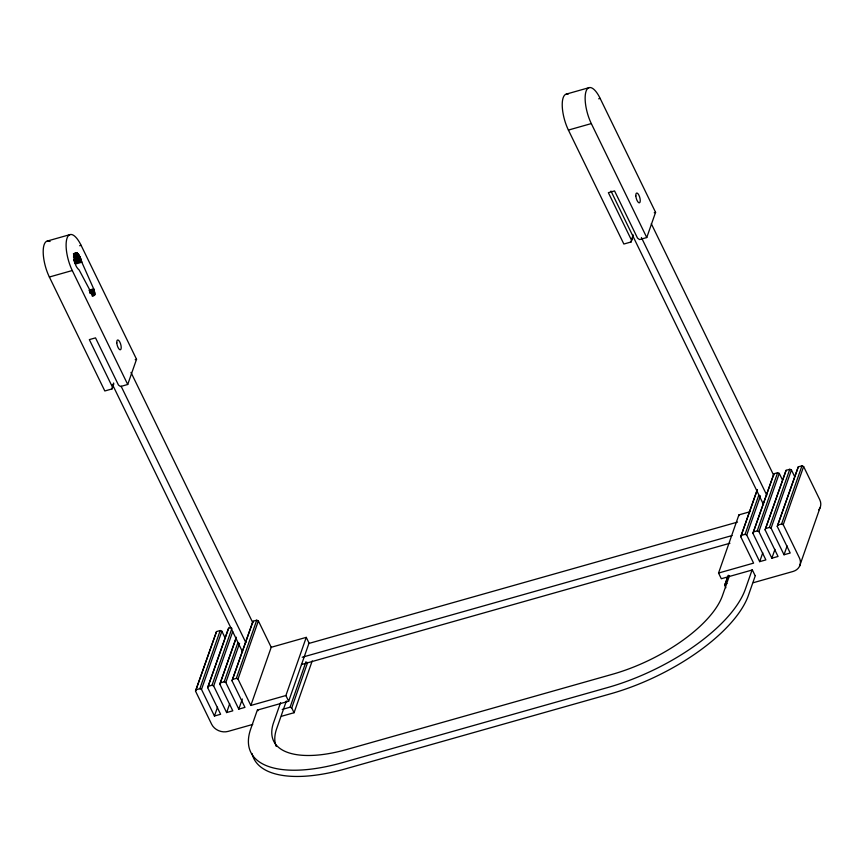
<?xml version="1.0" encoding="UTF-8"?>
<svg xmlns="http://www.w3.org/2000/svg" width="864" height="864" viewBox="0 0 864 864"><rect width="100%" height="100%" fill="white"/><g stroke="black" fill="none" stroke-linecap="round" stroke-linejoin="round"><path stroke-width="1.3" d="M94.781 293.998L93.895 289.354L81.821 262.202C75.632 241.196 70.124 262.44 79.121 269.924L91.908 293.954C92.826 298.264 97.481 292.702 92.491 294.646M50.09 241.52A24.257 8.597 74.2 0 0 43.2 250.96A24.257 8.597 74.2 0 0 49.367 277.02L104.814 390.971L112.028 388.93L113.605 383M568.123 94.165A24.257 8.597 74.2 0 0 562.226 105.03A24.257 8.597 74.2 0 0 568.404 130.075L623.851 244.026L631.066 241.985L633.085 234.792M112.028 388.93L113.789 383.886M127.721 384.48L136.544 359.284L81.097 245.333A24.257 8.597 74.2 0 0 67.057 238.151A24.257 8.597 74.2 0 0 72.274 270.529L127.721 384.48L120.506 386.532L118.465 385.031L95.526 337.867L89.338 339.617L112.288 386.78M252.752 724.421L228.139 731.387A12.733 10.627 19.3 0 1 211.637 724.248L195.512 691.103L216.518 631.573L220.212 630.526L221.864 631.238L224.824 637.319M195.512 691.103L216.518 631.573M196.15 689.742L199.843 688.694L220.212 630.526M231.001 627.469L228.69 628.128L228.042 629.489L207.673 687.658L220.622 714.269L214.445 716.018L201.496 689.407L221.864 631.238M207.673 687.658L228.69 628.128M208.321 686.297L212.015 685.249L231.941 628.344M236.228 637.427L219.845 684.212L232.794 710.824L226.616 712.573L213.667 685.962L232.708 631.584M219.845 684.212L236.434 637.33M220.482 682.852L224.186 681.804L237.913 642.6M271.21 647.287L306.256 637.362L285.887 695.531L250.841 705.456L271.21 647.287L258.368 620.903L256.727 620.19L253.022 621.238L232.016 680.767L244.966 707.378L238.788 709.128L225.828 682.517L239.566 643.313M214.445 716.018L217.544 707.173M232.016 680.767L253.022 621.238M232.654 679.406L236.358 678.359L256.727 620.19M250.841 705.456L238 679.072L258.368 620.903M226.616 712.573L229.716 703.728M238.788 709.128L242.33 699.019M257.418 709.841L250.7 729.022A127.289 53.6 -25.9 0 0 342.068 762.739L607.759 687.517A127.289 53.6 -25.9 0 0 745.438 588.956L752.155 569.776M280.552 702.702L273.607 722.542A101.833 42.876 -25.9 0 0 346.702 749.509L612.392 674.287A101.833 42.876 -25.9 0 0 722.531 595.447L729.486 575.608M286.362 700.996L276.642 728.773A101.833 42.876 -25.9 0 0 276.253 746.42M257.958 710.716L257.623 710.024L288.662 701.233L309.031 643.064L306.256 637.362M282.204 709.441L290.077 707.206L306.018 661.684M281.47 716.288L294.062 712.724L291.73 707.918L307.67 662.396M294.062 712.724L312.217 660.884M631.066 241.985L633.269 235.678M646.758 237.535L655.582 212.339L600.134 98.388A24.257 8.597 74.2 0 0 586.094 91.206A24.257 8.597 74.2 0 0 591.311 123.584L646.758 237.535L639.544 239.587L637.502 238.086L614.563 190.922L608.375 192.672L631.325 239.836M755.082 575.564L752.36 569.959L721.31 578.74L718.546 573.048L738.914 514.879L750.082 511.715M718.546 573.048L753.592 563.123L740.75 536.738L757.134 489.953M740.75 536.738L757.328 489.856M725.879 587.747L724.712 585.338L728.255 575.23M724.712 585.338L728.006 576.396M741.388 535.378L745.081 534.33L758.808 495.126M782.417 479.898L779.274 473.429L777.622 472.716L773.928 473.764L752.922 533.293L765.871 559.904L759.683 561.654L746.734 535.043L760.46 495.839M752.922 533.293L773.928 473.764M753.559 531.932L757.253 530.885L777.622 472.716M794.588 476.453L791.446 469.984L789.793 469.271L786.1 470.318L765.094 529.848L778.043 556.459L771.854 558.209L758.905 531.598L779.274 473.429M765.094 529.848L786.1 470.318M765.731 528.487L769.424 527.44L789.793 469.271M818.791 509.846A12.733 10.627 19.3 0 0 819.742 499.684L803.617 466.538L801.965 465.826L798.271 466.873L777.254 526.403L790.214 553.014L784.026 554.764L771.077 528.152L791.446 469.984M759.683 561.654L762.782 552.809M755.19 576.007L748.472 595.188A127.289 53.6 -25.9 0 1 610.783 693.749L345.092 768.971A127.289 53.6 -25.9 0 1 252.04 753.527M777.254 526.403L798.271 466.873M777.902 525.042L781.596 523.994L801.965 465.826M753.43 582.671L792.979 571.482A12.733 10.627 19.3 0 0 799.373 557.852L783.248 524.707L803.617 466.538M771.854 558.209L774.954 549.364M784.026 554.764L787.126 545.918M799.589 566.147L819.958 507.978M47.25 241.056L70.157 234.565M566.287 94.111L589.194 87.62M79.661 245.732L81.097 245.333M598.698 98.788L600.134 98.388M74.218 253.422L76.507 252.774M73.386 253.854L76.82 252.882M73.71 254.038L77.144 253.066M74.034 254.275L77.479 253.303M74.38 254.567L77.814 253.595M73.57 255.247L78.149 253.951M73.915 255.668L78.494 254.362M74.25 256.122L78.829 254.826M73.44 256.964L79.164 255.344M73.775 257.515L79.499 255.895M74.088 258.12L79.812 256.5M74.401 258.757L80.125 257.137M73.548 259.74L80.428 257.796M73.84 260.442L80.708 258.498M74.099 261.155L80.968 259.211M74.347 261.889L81.216 259.945M74.574 262.634L81.443 260.69M74.768 263.39L81.648 261.446M76.097 263.822L81.821 262.202M49.367 277.02L72.274 270.529M568.404 130.075L591.311 123.584M89.111 290.164L93.69 288.868M89.316 290.65L93.895 289.354M89.51 291.168L94.09 289.872M89.683 291.708L94.262 290.412M89.834 292.248L94.414 290.952M89.953 292.788L94.543 291.492M90.061 293.328L94.64 292.032M91.282 293.533L94.716 292.561M91.336 294.041L94.77 293.069M92.502 294.192L94.792 293.544M92.459 295.056L94.748 294.408M92.394 295.423L94.684 294.775M92.308 295.736L94.597 295.088M92.189 296.006L94.478 295.358M135.194 359.662L136.544 359.284M654.232 212.717L655.582 212.339M308.491 643.55L737.521 522.094M302.216 657.245L732.013 535.561M301.428 664.556L729.94 543.24M725.35 583.978L726.926 583.535M781.596 523.994L783.248 524.707M769.424 527.44L771.077 528.152M757.253 530.885L758.905 531.598M745.081 534.33L746.734 535.043M236.358 678.359L238 679.072M290.077 707.206L291.73 707.918M224.186 681.804L225.828 682.517M212.015 685.249L213.667 685.962M199.843 688.694L201.496 689.407M651.294 223.722L773.755 475.394M641.401 237.503L766.811 495.234M610.978 191.052L763.474 504.446M738.914 514.879L739.26 515.592M130.982 372.406L252.86 622.868M285.887 695.531L288.662 701.233M121.09 386.186L245.905 642.708M112.45 384.502L242.568 651.92M635.828 195.869A5.087 1.804 74.2 0 0 639.403 202.846A5.087 1.804 74.2 0 0 638.863 195.102A5.087 1.804 74.2 0 0 635.828 195.869M116.791 342.814A5.087 1.804 74.2 0 0 120.366 349.79A5.087 1.804 74.2 0 0 119.826 342.047A5.087 1.804 74.2 0 0 116.791 342.814"/></g></svg>
